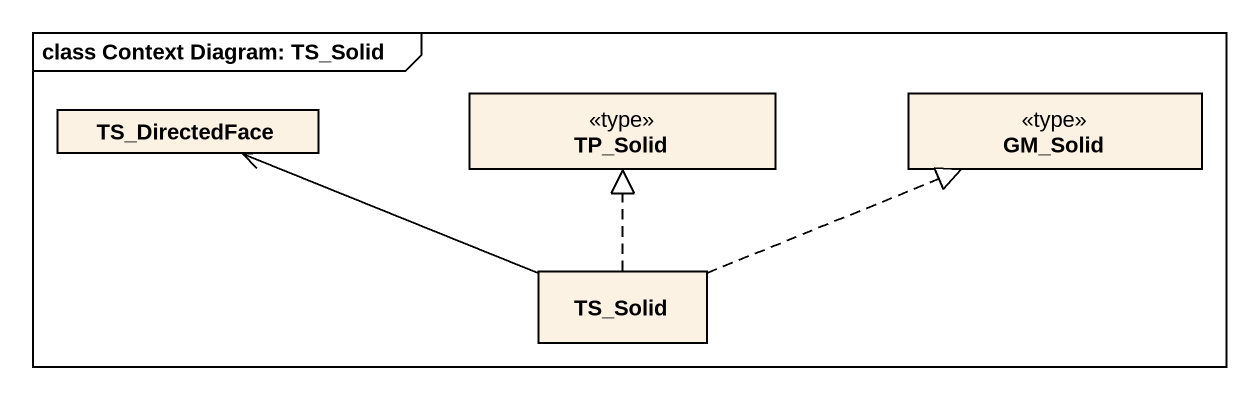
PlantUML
@startuml
mainframe class Context Diagram: TS_Solid
hide circle
hide empty members
class TS_DirectedFace
class TP_Solid <<type>>
class GM_Solid <<type>>
class TS_Solid
TS_DirectedFace <-right- TS_Solid
TS_Solid .up.|> TP_Solid
TS_Solid .right.|> GM_Solid
@enduml
